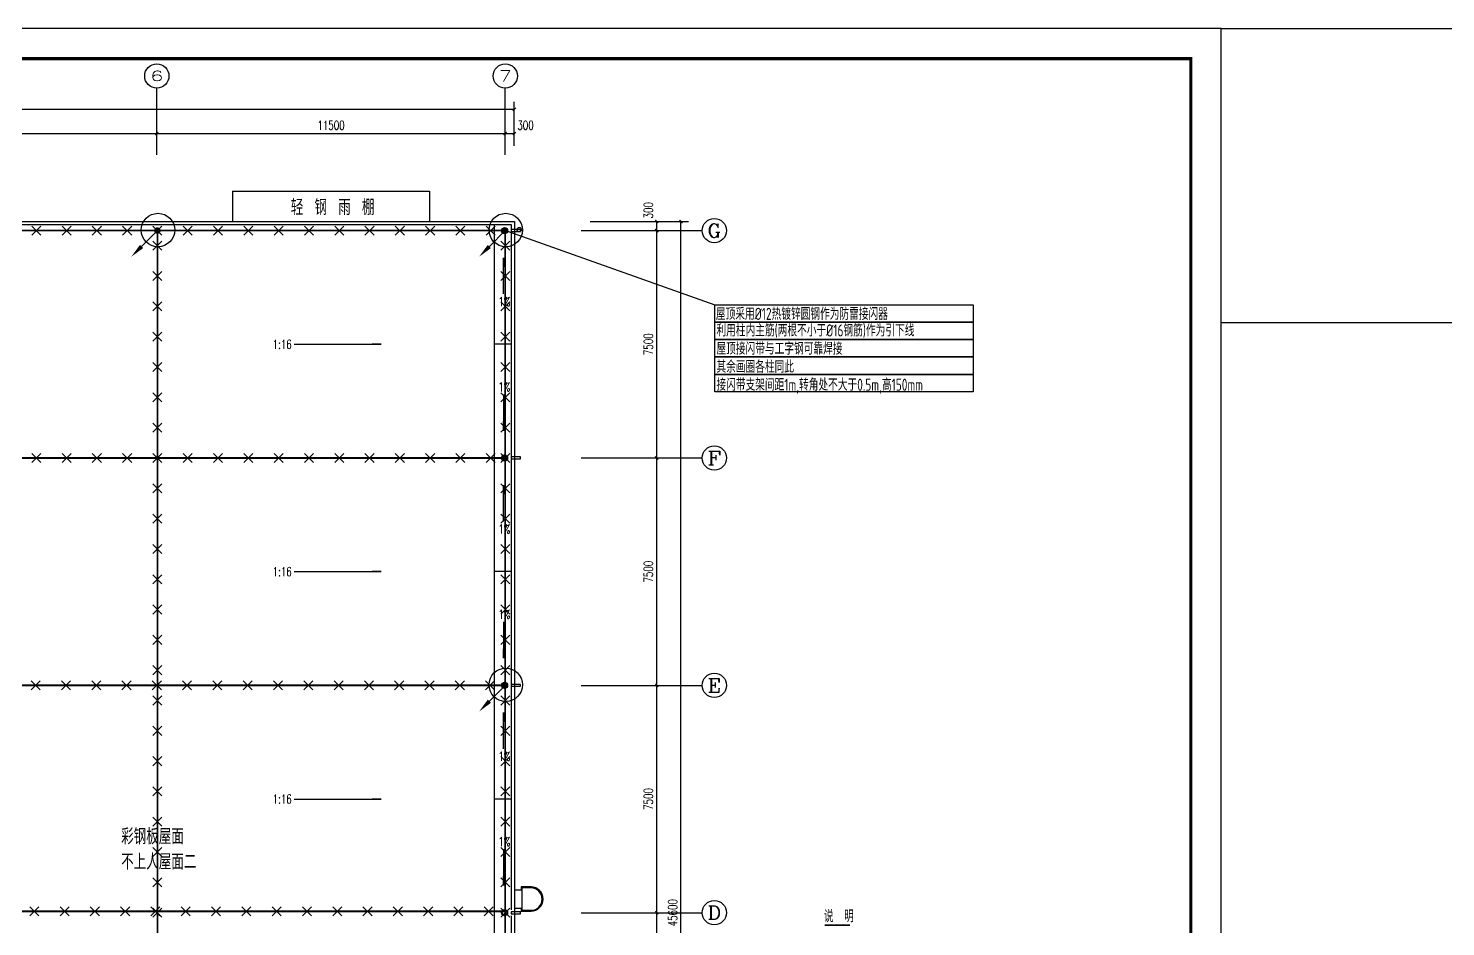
# Model space of a CAD drawing. Extents: x 4532298 to 10139194, y -639876 to -207028.
# Drawn here: x 4982273 to 5029050, y -320388 to -290759 of the extents above; entities that cross this region are included whole.
import ezdxf
from ezdxf.enums import TextEntityAlignment as Align

# ---------------------------------------------------------------- set-up
doc = ezdxf.new("R2010")
doc.units = 0
doc.header["$LTSCALE"] = 1000
doc.header["$MEASUREMENT"] = 0
doc.layers.get('0').update_dxf_attribs({"linetype": 'CONTINUOUS'})
doc.layers.get('Defpoints').update_dxf_attribs({"linetype": 'CONTINUOUS'})
for name, color, linetype in [('AXIS_TEXT', 7, 'CONTINUOUS'), ('LWIRE', 4, 'CONTINUOUS'), ('PUB_TITLE', 4, 'CONTINUOUS'), ('WALL', 2, 'CONTINUOUS'), ('WINDOW', 4, 'CONTINUOUS'), ('WIRE-避雷', 4, 'CONTINUOUS'), ('建筑底图', 251, 'CONTINUOUS'), ('电信', 7, 'CONTINUOUS'), ('电气', 3, 'CONTINUOUS')]:
    doc.layers.add(name, color=color, linetype=linetype)
doc.styles.add('_HZTXT', font='txt.shx', dxfattribs={"width": 0.8, "bigfont": 'HZTXT.shx'})
doc.styles.add('_TCH_AXIS', font='COMPLEX', dxfattribs={"bigfont": 'GBCBIG'})
doc.styles.add('_TCH_DIM', font='SIMPLEX', dxfattribs={"bigfont": 'GBCBIG'})
doc.styles.add('_TCH_DIM_T3', font='SIMPLEX', dxfattribs={"width": 0.705882, "bigfont": 'GBCBIG'})
doc.styles.add('COMPLEX', font='COMPLEX')
doc.styles.add('sceie', font='sceie.shx', dxfattribs={"width": 0.7, "bigfont": 'sceic.shx'})
doc.styles.get("Standard").update_dxf_attribs({"font": 'GBENOR', "bigfont": 'GBCBIG'})
doc.dimstyles.new('_TCH_ARCH&&100', dxfattribs={"dimtxt": 297.5, "dimasz": 100, "dimexe": 250, "dimexo": 300, "dimgap": 126.25, "dimtad": 1, "dimdec": 0, "dimzin": 0, "dimdsep": 46, "dimtxsty": '_TCH_DIM_T3', "dimblk": 'ARCHTICK', "dimcen": 0.09, "dimclrt": 7, "dimazin": 2, "dimtfac": 1, "dimtdec": 0, "dimtix": 1, "dimtmove": 2, "dimatfit": 3, "dimfxl": 0, "dimtolj": 1, "dimtzin": 0, "dimarcsym": 0})

# ---------------------------------------------------------------- blocks, each defined once
blk = doc.blocks.new('_AXISO')
blk.add_circle((0, 0), 0.5)
at = {"layer": 'AXIS_TEXT', "style": 'COMPLEX', "width": 1.041667}
blk.add_attdef('A', text='', height=0.56, dxfattribs=at).set_placement((-0.25, -0.28), (0.25, -0.28), align=Align.FIT)
blk = doc.blocks.new('_ArchTick')
at = {"color": 0, "linetype": 'ByBlock', "const_width": 0.4}
blk.add_lwpolyline([(-0.5, -0.5), (0.5, 0.5)], dxfattribs=at)
blk = doc.blocks.new('*D385')
at = {"layer": 'Defpoints', "color": 0, "transparency": 16777216}
for p in [(5000512, -297129), (5003812, -297129), (5000512, -342729)]:
    blk.add_point(p, dxfattribs=at)
at = {"layer": '建筑底图', "color": 0, "lineweight": -2, "transparency": 16777216}
for p, q in [((5000812, -297129), (5004062, -297129)), ((5003812, -342729), (5003812, -297129)), ((5000812, -342729), (5004062, -342729))]:
    blk.add_line(p, q, dxfattribs=at)
at = {"layer": '建筑底图', "color": 0, "lineweight": -2, "transparency": 16777216, "xscale": 100, "yscale": 100, "zscale": 100}
for p, rotation in [((5003812, -297129), 90), ((5003812, -342729), 270)]:
    blk.add_blockref('_ArchTick', p, dxfattribs=dict(at, rotation=rotation))
at = {"layer": '建筑底图', "color": 7, "transparency": 16777216, "insert": (5003537, -319929), "char_height": 297.5, "attachment_point": 5, "rotation": 90, "style": '_TCH_DIM_T3'}
blk.add_mtext('\\A1;45600', dxfattribs=at)
blk = doc.blocks.new('*D389')
at = {"layer": 'Defpoints', "color": 0, "transparency": 16777216}
for p in [(5000512, -319929), (5003012, -319929), (5000512, -327429)]:
    blk.add_point(p, dxfattribs=at)
at = {"layer": '建筑底图', "color": 0, "lineweight": -2, "transparency": 16777216}
for p, q in [((5000812, -319929), (5003262, -319929)), ((5003012, -327429), (5003012, -319929)), ((5000812, -327429), (5003262, -327429))]:
    blk.add_line(p, q, dxfattribs=at)
at = {"layer": '建筑底图', "color": 0, "lineweight": -2, "transparency": 16777216, "xscale": 100, "yscale": 100, "zscale": 100}
for p, rotation in [((5003012, -319929), 90), ((5003012, -327429), 270)]:
    blk.add_blockref('_ArchTick', p, dxfattribs=dict(at, rotation=rotation))
at = {"layer": '建筑底图', "color": 7, "transparency": 16777216, "insert": (5002737, -323679), "char_height": 297.5, "attachment_point": 5, "rotation": 90, "style": '_TCH_DIM_T3'}
blk.add_mtext('\\A1;7500', dxfattribs=at)
blk = doc.blocks.new('*D390')
at = {"layer": 'Defpoints', "color": 0, "transparency": 16777216}
for p in [(5000512, -312429), (5003012, -312429), (5000512, -319929)]:
    blk.add_point(p, dxfattribs=at)
at = {"layer": '建筑底图', "color": 0, "lineweight": -2, "transparency": 16777216}
for p, q in [((5000812, -312429), (5003262, -312429)), ((5003012, -319929), (5003012, -312429)), ((5000812, -319929), (5003262, -319929))]:
    blk.add_line(p, q, dxfattribs=at)
at = {"layer": '建筑底图', "color": 0, "lineweight": -2, "transparency": 16777216, "xscale": 100, "yscale": 100, "zscale": 100}
for p, rotation in [((5003012, -312429), 90), ((5003012, -319929), 270)]:
    blk.add_blockref('_ArchTick', p, dxfattribs=dict(at, rotation=rotation))
at = {"layer": '建筑底图', "color": 7, "transparency": 16777216, "insert": (5002737, -316179), "char_height": 297.5, "attachment_point": 5, "rotation": 90, "style": '_TCH_DIM_T3'}
blk.add_mtext('\\A1;7500', dxfattribs=at)
blk = doc.blocks.new('*D391')
at = {"layer": 'Defpoints', "color": 0, "transparency": 16777216}
for p in [(5000512, -304929), (5003012, -304929), (5000512, -312429)]:
    blk.add_point(p, dxfattribs=at)
at = {"layer": '建筑底图', "color": 0, "lineweight": -2, "transparency": 16777216}
for p, q in [((5000812, -304929), (5003262, -304929)), ((5003012, -312429), (5003012, -304929)), ((5000812, -312429), (5003262, -312429))]:
    blk.add_line(p, q, dxfattribs=at)
at = {"layer": '建筑底图', "color": 0, "lineweight": -2, "transparency": 16777216, "xscale": 100, "yscale": 100, "zscale": 100}
for p, rotation in [((5003012, -304929), 90), ((5003012, -312429), 270)]:
    blk.add_blockref('_ArchTick', p, dxfattribs=dict(at, rotation=rotation))
at = {"layer": '建筑底图', "color": 7, "transparency": 16777216, "insert": (5002737, -308679), "char_height": 297.5, "attachment_point": 5, "rotation": 90, "style": '_TCH_DIM_T3'}
blk.add_mtext('\\A1;7500', dxfattribs=at)
blk = doc.blocks.new('*D392')
at = {"layer": 'Defpoints', "color": 0, "transparency": 16777216}
for p in [(5000512, -297429), (5003012, -297429), (5000512, -304929)]:
    blk.add_point(p, dxfattribs=at)
at = {"layer": '建筑底图', "color": 0, "lineweight": -2, "transparency": 16777216}
for p, q in [((5000812, -297429), (5003262, -297429)), ((5003012, -304929), (5003012, -297429)), ((5000812, -304929), (5003262, -304929))]:
    blk.add_line(p, q, dxfattribs=at)
at = {"layer": '建筑底图', "color": 0, "lineweight": -2, "transparency": 16777216, "xscale": 100, "yscale": 100, "zscale": 100}
for p, rotation in [((5003012, -297429), 90), ((5003012, -304929), 270)]:
    blk.add_blockref('_ArchTick', p, dxfattribs=dict(at, rotation=rotation))
at = {"layer": '建筑底图', "color": 7, "transparency": 16777216, "insert": (5002737, -301179), "char_height": 297.5, "attachment_point": 5, "rotation": 90, "style": '_TCH_DIM_T3'}
blk.add_mtext('\\A1;7500', dxfattribs=at)
blk = doc.blocks.new('*D393')
at = {"layer": 'Defpoints', "color": 0, "transparency": 16777216}
for p in [(5000512, -297129), (5000512, -297429), (5003012, -297129)]:
    blk.add_point(p, dxfattribs=at)
at = {"layer": '建筑底图', "color": 0, "lineweight": -2, "transparency": 16777216}
for p, q in [((5000812, -297129), (5003262, -297129)), ((5000812, -297429), (5003262, -297429)), ((5003012, -297429), (5003012, -297129))]:
    blk.add_line(p, q, dxfattribs=at)
at = {"layer": '建筑底图', "color": 0, "lineweight": -2, "transparency": 16777216, "xscale": 100, "yscale": 100, "zscale": 100}
for p, rotation in [((5003012, -297129), 90), ((5003012, -297429), 270)]:
    blk.add_blockref('_ArchTick', p, dxfattribs=dict(at, rotation=rotation))
at = {"layer": '建筑底图', "color": 7, "transparency": 16777216, "insert": (5002737, -296759), "char_height": 297.5, "attachment_point": 5, "rotation": 90, "style": '_TCH_DIM_T3'}
blk.add_mtext('\\A1;300', dxfattribs=at)
blk = doc.blocks.new('*D376')
at = {"layer": 'Defpoints', "color": 0, "transparency": 16777216}
for p in [(4998312, -293429), (4950712, -294929), (4998312, -294929)]:
    blk.add_point(p, dxfattribs=at)
at = {"layer": '建筑底图', "color": 0, "lineweight": -2, "transparency": 16777216}
for p, q in [((4950712, -294629), (4950712, -293179)), ((4998312, -294629), (4998312, -293179)), ((4950712, -293429), (4998312, -293429))]:
    blk.add_line(p, q, dxfattribs=at)
at = {"layer": '建筑底图', "color": 0, "lineweight": -2, "transparency": 16777216, "xscale": 100, "yscale": 100, "zscale": 100, "rotation": 180}
blk.add_blockref('_ArchTick', (4950712, -293429), dxfattribs=at)
at = {"layer": '建筑底图', "color": 0, "lineweight": -2, "transparency": 16777216, "xscale": 100, "yscale": 100, "zscale": 100}
blk.add_blockref('_ArchTick', (4998312, -293429), dxfattribs=at)
at = {"layer": '建筑底图', "color": 7, "transparency": 16777216, "insert": (4974512, -293154), "char_height": 297.5, "attachment_point": 5, "style": '_TCH_DIM_T3'}
blk.add_mtext('\\A1;47600', dxfattribs=at)
blk = doc.blocks.new('*D382')
at = {"layer": 'Defpoints', "color": 0, "transparency": 16777216}
for p in [(4986512, -294229), (4975112, -294929), (4986512, -294929)]:
    blk.add_point(p, dxfattribs=at)
at = {"layer": '建筑底图', "color": 0, "lineweight": -2, "transparency": 16777216}
for p, q in [((4975112, -294629), (4975112, -293979)), ((4986512, -294629), (4986512, -293979)), ((4975112, -294229), (4986512, -294229))]:
    blk.add_line(p, q, dxfattribs=at)
at = {"layer": '建筑底图', "color": 0, "lineweight": -2, "transparency": 16777216, "xscale": 100, "yscale": 100, "zscale": 100, "rotation": 180}
blk.add_blockref('_ArchTick', (4975112, -294229), dxfattribs=at)
at = {"layer": '建筑底图', "color": 0, "lineweight": -2, "transparency": 16777216, "xscale": 100, "yscale": 100, "zscale": 100}
blk.add_blockref('_ArchTick', (4986512, -294229), dxfattribs=at)
at = {"layer": '建筑底图', "color": 7, "transparency": 16777216, "insert": (4980812, -293954), "char_height": 297.5, "attachment_point": 5, "style": '_TCH_DIM_T3'}
blk.add_mtext('\\A1;11400', dxfattribs=at)
blk = doc.blocks.new('*D383')
at = {"layer": 'Defpoints', "color": 0, "transparency": 16777216}
for p in [(4998012, -294229), (4986512, -294929), (4998012, -294929)]:
    blk.add_point(p, dxfattribs=at)
at = {"layer": '建筑底图', "color": 0, "lineweight": -2, "transparency": 16777216}
for p, q in [((4986512, -294629), (4986512, -293979)), ((4998012, -294629), (4998012, -293979)), ((4986512, -294229), (4998012, -294229))]:
    blk.add_line(p, q, dxfattribs=at)
at = {"layer": '建筑底图', "color": 0, "lineweight": -2, "transparency": 16777216, "xscale": 100, "yscale": 100, "zscale": 100, "rotation": 180}
blk.add_blockref('_ArchTick', (4986512, -294229), dxfattribs=at)
at = {"layer": '建筑底图', "color": 0, "lineweight": -2, "transparency": 16777216, "xscale": 100, "yscale": 100, "zscale": 100}
blk.add_blockref('_ArchTick', (4998012, -294229), dxfattribs=at)
at = {"layer": '建筑底图', "color": 7, "transparency": 16777216, "insert": (4992262, -293954), "char_height": 297.5, "attachment_point": 5, "style": '_TCH_DIM_T3'}
blk.add_mtext('\\A1;11500', dxfattribs=at)
blk = doc.blocks.new('*D384')
at = {"layer": 'Defpoints', "color": 0, "transparency": 16777216}
for p in [(4998312, -294229), (4998012, -294929), (4998312, -294929)]:
    blk.add_point(p, dxfattribs=at)
at = {"layer": '建筑底图', "color": 0, "lineweight": -2, "transparency": 16777216}
for p, q in [((4998012, -294629), (4998012, -293979)), ((4998312, -294629), (4998312, -293979)), ((4998012, -294229), (4998312, -294229))]:
    blk.add_line(p, q, dxfattribs=at)
at = {"layer": '建筑底图', "color": 0, "lineweight": -2, "transparency": 16777216, "xscale": 100, "yscale": 100, "zscale": 100, "rotation": 180}
blk.add_blockref('_ArchTick', (4998012, -294229), dxfattribs=at)
at = {"layer": '建筑底图', "color": 0, "lineweight": -2, "transparency": 16777216, "xscale": 100, "yscale": 100, "zscale": 100}
blk.add_blockref('_ArchTick', (4998312, -294229), dxfattribs=at)
at = {"layer": '建筑底图', "color": 7, "transparency": 16777216, "insert": (4998682, -293954), "char_height": 297.5, "attachment_point": 5, "style": '_TCH_DIM_T3'}
blk.add_mtext('\\A1;300', dxfattribs=at)
blk = doc.blocks.new('$TelecSys$00000009')
for p, q in [((-0.5, 0.5), (0.5, -0.5)), ((0.5, 0.5), (-0.5, -0.5))]:
    blk.add_line(p, q)
blk = doc.blocks.new('$TelecSys$00000080')
for p, q in [((-0.7, -0.7), (0, 0)), ((0.104, 0.104), (0.104, 0.104)), ((-0.104, -0.104), (-0.104, -0.104))]:
    blk.add_line(p, q)
at = {"const_width": 0.142}
blk.add_lwpolyline([(0.071, 0, 1), (-0.071, 0, 1)], format="xyb", close=True, dxfattribs=at)
blk.add_solid([(-0.63, -0.77), (-0.77, -0.63), (-1.15, -1.15)])
at = {"width": 0.8, "flags": 9}
blk.add_attdef('A', (0, 0), '', height=0.00002, rotation=180, dxfattribs=at)

msp = doc.modelspace()

# ---------------------------------------------------------------- linework, layer by layer
at = {"color": 3}
for centre in [(4986550.8, -297411.9), (4998029.8, -297411.9), (4998029.8, -312411.9)]:
    msp.add_circle(centre, 552, dxfattribs=at)
at = {"layer": 'PUB_TITLE', "color": 4}
msp.add_lwpolyline([(4937536.9, -350158.8), (5021636.9, -350158.8), (5021636.9, -290758.8), (4937536.9, -290758.8)], close=True, dxfattribs=at)
at = {"layer": 'PUB_TITLE', "color": 4, "const_width": 100}
msp.add_lwpolyline([(4940036.9, -349158.8), (5020636.9, -349158.8), (5020636.9, -291758.8), (4940036.9, -291758.8)], close=True, dxfattribs=at)
at = {"layer": 'WALL', "color": 1, "ltscale": 10}
msp.add_lwpolyline([(5021636.9, -290758.8), (5034368.6, -290758.8), (5034368.6, -300473.9), (5021636.9, -300473.9)], close=True, dxfattribs=at)
at = {"layer": 'WINDOW', "color": 0}
msp.add_line((4998089.7, -297447.3), (5004931.7, -299874.5), dxfattribs=at)
for points in [[(5004931.7, -299874.5), (5013457.2, -299874.5), (5013457.2, -300448.6), (5004931.7, -300448.6)], [(5004931.7, -300448.6), (5013457.2, -300448.6), (5013457.2, -301022.7), (5004931.7, -301022.7)], [(5004931.7, -301022.7), (5013457.2, -301022.7), (5013457.2, -301596.9), (5004931.7, -301596.9)], [(5004931.7, -301596.9), (5013457.2, -301596.9), (5013457.2, -302171), (5004931.7, -302171)], [(5004931.7, -302171), (5013457.2, -302171), (5013457.2, -302745.1), (5004931.7, -302745.1)]]:
    msp.add_lwpolyline(points, close=True, dxfattribs=at)
at = {"layer": 'WIRE-避雷', "color": 4, "const_width": 60}
for points in [[(4951033.5, -297428.9), (4998012.5, -297428.9), (4998012.5, -342428.9), (4951012.5, -342428.9), (4951012.5, -297428.9)], [(4986533.5, -297428.9), (4986533.5, -342428.9)], [(4951033.5, -304928.9), (4997991.5, -304928.9)], [(4951012.5, -312428.9), (4998012.5, -312428.9)], [(4950967.4, -319883.8), (4998012.5, -319883.8)]]:
    msp.add_lwpolyline(points, dxfattribs=at)
at = {"layer": '建筑底图'}
for p, q in [((4986512.5, -294928.9), (4986512.5, -292728.9)), ((4998012.5, -294928.9), (4998012.5, -292728.9)), ((4989012.5, -296128.9), (4989012.5, -297128.9)), ((4989012.5, -296128.9), (4995512.5, -296128.9)), ((4995512.5, -296128.9), (4995512.5, -297128.9)), ((5000512.5, -297428.9), (5004512.5, -297428.9)), ((5000512.5, -304928.9), (5004512.5, -304928.9)), ((5000512.5, -312428.9), (5004512.5, -312428.9)), ((5000512.5, -319928.9), (5004512.5, -319928.9))]:
    msp.add_line(p, q, dxfattribs=at)
for points in [[(4950712.5, -297128.9), (4998312.5, -297128.9), (4998312.5, -342728.9), (4950712.5, -342728.9)], [(4998212.5, -297396.1), (4998212.5, -297461.7), (4998512.5, -297461.7), (4998512.5, -297396.1)], [(4998212.5, -304896.1), (4998212.5, -304961.7), (4998512.5, -304961.7), (4998512.5, -304896.1)], [(4998212.5, -312396.1), (4998212.5, -312461.7), (4998512.5, -312461.7), (4998512.5, -312396.1)], [(4998212.5, -319896.1), (4998212.5, -319961.7), (4998512.5, -319961.7), (4998512.5, -319896.1)]]:
    msp.add_lwpolyline(points, close=True, dxfattribs=at)
for points in [[(4950812.5, -319828.9), (4950812.5, -297228.9), (4998212.5, -297228.9), (4998212.5, -319828.9)], [(4997662.5, -319928.9), (4997662.5, -297228.9)], [(4997954.2, -299520.7), (4997954.2, -298327.6), (4997954.2, -298627.6)], [(4991040.7, -301178.9), (4993921.6, -301178.9), (4993621.6, -301178.9)], [(4998212.5, -301178.9), (4997662.5, -301178.9)], [(4997954.2, -302837), (4997954.2, -304030.2), (4997954.2, -303730.2)], [(4997954.2, -307020.7), (4997954.2, -305827.6), (4997954.2, -306127.6)], [(4991040.7, -308678.9), (4993921.6, -308678.9), (4993621.6, -308678.9)], [(4998212.5, -308678.9), (4997662.5, -308678.9)], [(4997954.2, -310337), (4997954.2, -311530.2), (4997954.2, -311230.2)], [(4997954.2, -314520.7), (4997954.2, -313327.6), (4997954.2, -313627.6)], [(4991040.7, -316178.9), (4993921.6, -316178.9), (4993621.6, -316178.9)], [(4998212.5, -316178.9), (4997662.5, -316178.9)], [(4997954.2, -317837), (4997954.2, -319030.2), (4997954.2, -318730.2)], [(4998312.5, -319178.9), (4998562.5, -319178.9)], [(4997662.5, -342628.9), (4997662.5, -319928.9)], [(4998312.5, -319778.9), (4998562.5, -319778.9)], [(4998212.5, -320028.9), (4998212.5, -342628.9), (4974612.5, -342628.9)]]:
    msp.add_lwpolyline(points, dxfattribs=at)
msp.add_lwpolyline([(4998532.5, -319778.9), (4998532.5, -319878.9), (4998862.5, -319878.9, 1), (4998862.5, -319078.9), (4998532.5, -319078.9), (4998532.5, -319178.9)], format="xyb", dxfattribs=at)
msp.add_lwpolyline([(4998862.5, -319108.9), (4998562.5, -319108.9), (4998562.5, -319848.9), (4998862.5, -319848.9, 1)], format="xyb", close=True, dxfattribs=at)
for centre, radius in [((4997991.5, -297428.9), 100), ((4997991.5, -297428.9), 80), ((4998475.7, -297396.1), 71.8), ((4997991.5, -304928.9), 100), ((4997991.5, -304928.9), 80), ((4997991.5, -312428.9), 100), ((4997991.5, -312428.9), 80), ((4997991.5, -319928.9), 100), ((4997991.5, -319928.9), 80)]:
    msp.add_circle(centre, radius, dxfattribs=at)
at = {"layer": '电气'}
msp.add_line((5004931.7, -300448.6), (5013457.2, -300448.6), dxfattribs=at)
at = {"layer": '电气', "const_width": 48}
msp.add_lwpolyline([(5008559.1, -320338.1), (5009390.3, -320338.1)], dxfattribs=at)

# ---------------------------------------------------------------- block references
at = {"layer": 'LWIRE', "color": 0, "xscale": 300, "yscale": 300, "zscale": 300}
for p in [(4982533.5, -297428.9), (4983533.5, -297428.9), (4984533.5, -297428.9), (4985533.5, -297428.9), (4986533.5, -297428.9), (4987533.5, -297428.9), (4988533.5, -297428.9), (4989533.5, -297428.9), (4990533.5, -297428.9), (4991533.5, -297428.9), (4992533.5, -297428.9), (4993533.5, -297428.9), (4994533.5, -297428.9), (4995533.5, -297428.9), (4996533.5, -297428.9), (4997533.5, -297428.9), (4982533.5, -304928.9), (4983533.5, -304928.9), (4984533.5, -304928.9), (4985533.5, -304928.9), (4986533.5, -304928.9), (4987533.5, -304928.9), (4988533.5, -304928.9), (4989533.5, -304928.9), (4990533.5, -304928.9), (4991533.5, -304928.9), (4992533.5, -304928.9), (4993533.5, -304928.9), (4994533.5, -304928.9), (4995533.5, -304928.9), (4996533.5, -304928.9), (4997533.5, -304928.9), (4982512.5, -312428.9), (4983512.5, -312428.9), (4984512.5, -312428.9), (4985512.5, -312428.9), (4986512.5, -312428.9), (4987512.5, -312428.9), (4988512.5, -312428.9), (4989512.5, -312428.9), (4990512.5, -312428.9), (4991512.5, -312428.9), (4992512.5, -312428.9), (4993512.5, -312428.9), (4994512.5, -312428.9), (4995512.5, -312428.9), (4996512.5, -312428.9), (4997512.5, -312428.9), (4982467.4, -319883.8), (4983467.4, -319883.8), (4984467.4, -319883.8), (4985467.4, -319883.8), (4986467.4, -319883.8), (4987467.4, -319883.8), (4988467.4, -319883.8), (4989467.4, -319883.8), (4990467.4, -319883.8), (4991467.4, -319883.8), (4992467.4, -319883.8), (4993467.4, -319883.8), (4994467.4, -319883.8), (4995467.4, -319883.8), (4996467.4, -319883.8), (4997467.4, -319883.8)]:
    msp.add_blockref('$TelecSys$00000009', p, dxfattribs=at)
at = {"layer": 'LWIRE', "xscale": 750, "yscale": 750, "zscale": 750}
for p in [(4986533.5, -297428.9), (4998012.5, -297428.9), (4998012.5, -312428.9)]:
    msp.add_blockref('$TelecSys$00000080', p, dxfattribs=at)
at = {"layer": 'LWIRE', "color": 0, "xscale": 300, "yscale": 300, "zscale": 300, "rotation": 270}
for p in [(4986533.5, -297928.9), (4998012.5, -297928.9), (4986533.5, -298928.9), (4998012.5, -298928.9), (4986533.5, -299928.9), (4998012.5, -299928.9), (4986533.5, -300928.9), (4998012.5, -300928.9), (4986533.5, -301928.9), (4998012.5, -301928.9), (4986533.5, -302928.9), (4998012.5, -302928.9), (4986533.5, -303928.9), (4998012.5, -303928.9), (4986533.5, -304928.9), (4998012.5, -304928.9), (4986533.5, -305928.9), (4998012.5, -305928.9), (4986533.5, -306928.9), (4998012.5, -306928.9), (4986533.5, -307928.9), (4998012.5, -307928.9), (4986533.5, -308928.9), (4998012.5, -308928.9), (4986533.5, -309928.9), (4998012.5, -309928.9), (4986533.5, -310928.9), (4998012.5, -310928.9), (4986533.5, -311928.9), (4998012.5, -311928.9), (4986533.5, -312928.9), (4998012.5, -312928.9), (4986533.5, -313928.9), (4998012.5, -313928.9), (4986533.5, -314928.9), (4998012.5, -314928.9), (4986533.5, -315928.9), (4998012.5, -315928.9), (4986533.5, -316928.9), (4998012.5, -316928.9), (4986533.5, -317928.9), (4998012.5, -317928.9), (4986533.5, -318928.9), (4998012.5, -318928.9), (4986533.5, -319928.9), (4998012.5, -319928.9)]:
    msp.add_blockref('$TelecSys$00000009', p, dxfattribs=at)
at = {"layer": '建筑底图'}
ref = msp.add_blockref('_AXISO', (4986512.5, -292328.9), dxfattribs=dict(at, xscale=800, yscale=800, zscale=800))
ref.add_attrib('A', '6', dxfattribs={"layer": 'AXIS_TEXT', "color": 0, "height": 328.4, "style": '_TCH_AXIS', "width": 2.071429}).set_placement((4986285.7, -292493.1), (4986739.2, -292493.1), align=Align.FIT)
ref = msp.add_blockref('_AXISO', (4998012.5, -292328.9), dxfattribs=dict(at, xscale=800, yscale=800, zscale=800))
ref.add_attrib('A', '7', dxfattribs={"layer": 'AXIS_TEXT', "color": 0, "height": 368.8, "style": '_TCH_AXIS', "width": 1.714286}).set_placement((4997801.7, -292513.3), (4998223.2, -292513.3), align=Align.FIT)
ref = msp.add_blockref('_AXISO', (5004912.5, -297428.9), dxfattribs=dict(at, xscale=800, yscale=800, zscale=800))
ref.add_attrib('A', 'G', dxfattribs={"layer": 'AXIS_TEXT', "color": 0, "height": 452.5, "style": '_TCH_AXIS', "width": 1.166667}).set_placement((5004686.2, -297655.1), (5005138.7, -297655.1), align=Align.FIT)
ref = msp.add_blockref('_AXISO', (5004912.5, -304928.9), dxfattribs=dict(at, xscale=800, yscale=800, zscale=800))
ref.add_attrib('A', 'F', dxfattribs={"layer": 'AXIS_TEXT', "color": 0, "height": 452.5, "style": '_TCH_AXIS', "width": 1.3125}).set_placement((5004686.2, -305155.1), (5005138.7, -305155.1), align=Align.FIT)
ref = msp.add_blockref('_AXISO', (5004912.5, -312428.9), dxfattribs=dict(at, xscale=800, yscale=800, zscale=800))
ref.add_attrib('A', 'E', dxfattribs={"layer": 'AXIS_TEXT', "color": 0, "height": 452.5, "style": '_TCH_AXIS', "width": 1.3125}).set_placement((5004686.2, -312655.1), (5005138.7, -312655.1), align=Align.FIT)
ref = msp.add_blockref('_AXISO', (5004912.5, -319928.9), dxfattribs=dict(at, xscale=800, yscale=800, zscale=800))
ref.add_attrib('A', 'D', dxfattribs={"layer": 'AXIS_TEXT', "color": 0, "height": 452.5, "style": '_TCH_AXIS', "width": 1.235294}).set_placement((5004686.2, -320155.1), (5005138.7, -320155.1), align=Align.FIT)

# ---------------------------------------------------------------- texts
for s, height, style, width, p in [('轻 钢 雨 棚', 517.24, '_HZTXT', 0.8, (4990933.9, -296920.5)), ('1%%%', 297.5, '_TCH_DIM', 0.705882, (4997784.2, -299923.2)), ('1:16', 297.5, '_TCH_DIM', 0.705882, (4990335.7, -301327.6)), ('1%%%', 297.5, '_TCH_DIM', 0.705882, (4997784.2, -302732)), ('1%%%', 297.5, '_TCH_DIM', 0.705882, (4997784.2, -307423.2)), ('1:16', 297.5, '_TCH_DIM', 0.705882, (4990335.7, -308827.6)), ('1%%%', 297.5, '_TCH_DIM', 0.705882, (4997784.2, -310232)), ('1%%%', 297.5, '_TCH_DIM', 0.705882, (4997784.2, -314923.2)), ('1:16', 297.5, '_TCH_DIM', 0.705882, (4990335.7, -316327.6)), ('彩钢板屋面', 517.24, '_HZTXT', 0.8, (4985335.3, -317674.1)), ('1%%%', 297.5, '_TCH_DIM', 0.705882, (4997784.2, -317732)), ('不上人屋面二', 517.24, '_HZTXT', 0.8, (4985335.3, -318507.4))]:
    msp.add_text(s, height=height, dxfattribs=dict(at, style=style, width=width)).set_placement(p)
at = {"layer": '电信', "color": 7, "style": 'sceie', "width": 0.8}
for s, p in [('屋顶采用%%c12热镀锌圆钢作为防雷接闪器', (5004964, -300376)), ('利用柱内主筋(两根不小于%%C16钢筋)作为引下线', (5004983, -300922.5)), ('其余画圈各柱同此', (5004983, -302120.8)), ('接闪带支架间距1m,转角处不大于0.5m,高150mm', (5004983, -302713.3)), ('说  明', (5008527.8, -320243.3))]:
    msp.add_text(s, height=400, dxfattribs=at).set_placement(p)
at = {"layer": '电信', "color": 1, "style": 'sceie', "width": 0.8}
msp.add_text('屋顶接闪带与工字钢可靠焊接', height=400, dxfattribs=at).set_placement((5004983, -301522.3))

# ---------------------------------------------------------------- dimensions: what is measured, and where the dimension line sits
at = {"layer": '建筑底图'}
for p1, p2, distance, picture, middle in [((4950712.5, -294928.9), (4998312.5, -294928.9), 1500, '*D376', (4974512.5, -293153.9)), ((4975112.5, -294928.9), (4986512.5, -294928.9), 700, '*D382', (4980812.5, -293953.9)), ((4986512.5, -294928.9), (4998012.5, -294928.9), 700, '*D383', (4992262.5, -293953.9)), ((5000512.5, -342728.9), (5000512.5, -297128.9), -3300, '*D385', (5003537.5, -319928.9)), ((5000512.5, -304928.9), (5000512.5, -297428.9), -2500, '*D392', (5002737.5, -301178.9)), ((5000512.5, -312428.9), (5000512.5, -304928.9), -2500, '*D391', (5002737.5, -308678.9)), ((5000512.5, -319928.9), (5000512.5, -312428.9), -2500, '*D390', (5002737.5, -316178.9)), ((5000512.5, -327428.9), (5000512.5, -319928.9), -2500, '*D389', (5002737.5, -323678.9))]:
    dim = msp.add_aligned_dim(p1=p1, p2=p2, distance=distance, dimstyle='_TCH_ARCH&&100', dxfattribs=at)
    dim.commit()
    dim.dimension.update_dxf_attribs({"geometry": picture, "text_midpoint": middle})
for base, p1, p2, angle, picture, middle in [((4998312.5, -294228.9), (4998012.5, -294928.9), (4998312.5, -294928.9), 360, '*D384', (4998682.5, -293953.9)), ((5003012.5, -297128.9), (5000512.5, -297428.9), (5000512.5, -297128.9), 90, '*D393', (5002737.5, -296758.9))]:
    dim = msp.add_linear_dim(base=base, p1=p1, p2=p2, angle=angle, dimstyle='_TCH_ARCH&&100', dxfattribs=at)
    dim.commit()
    dim.dimension.update_dxf_attribs({"geometry": picture, "text_midpoint": middle, "dimtype": 129})

doc.saveas('drawing.dxf')
